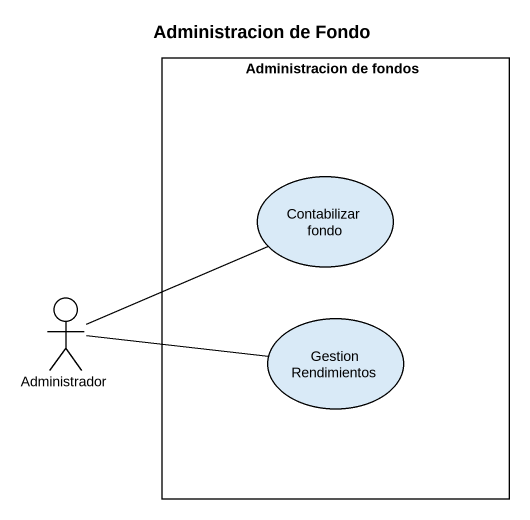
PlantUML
@startuml
title Administracion de Fondo
rectangle "Administracion de fondos" as Administracion_de_fondos {
  usecase "Contabilizar fondo" as Contabilizar_fondo
  usecase "Gestion Rendimientos" as Gestion_Rendimientos
}
actor Administrador
Administrador -right- Contabilizar_fondo
Administrador -right- Gestion_Rendimientos
@enduml
